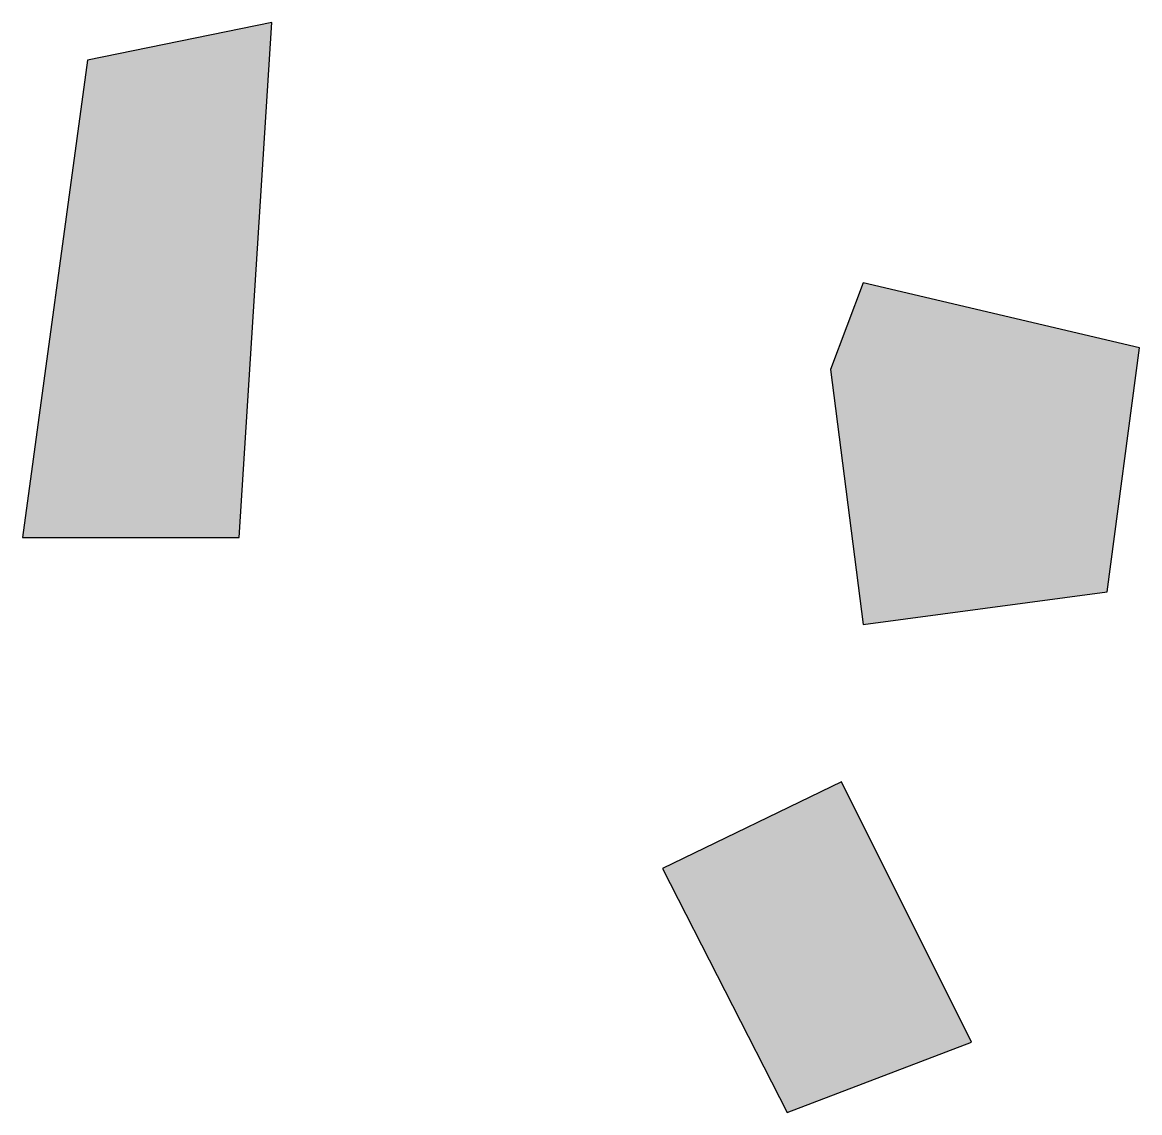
# Model space of a CAD drawing. Header units: millimetres. Extents: x -7200 to 93979, y -9600 to 40920.
# Drawn here: x 8598 to 9121, y 8398 to 8908 of the extents above; entities that cross this region are included whole.
import ezdxf

# ---------------------------------------------------------------- set-up
doc = ezdxf.new("R2010")
doc.units = ezdxf.units.MM
doc.layers.add('ЗАЛИВКА', color=7, linetype='Continuous')
doc.layers.add('ПЛАН', color=7, linetype='Continuous')

msp = doc.modelspace()

# ---------------------------------------------------------------- hatches: boundary and pattern name
at = {"layer": 'ЗАЛИВКА'}
for points in [[(8628.5, 8890.37), (8598.04, 8666.99), (8699.57, 8666.99), (8714.81, 8908.14)], [(8976.27, 8745.68), (8991.5, 8626.38), (9105.73, 8641.61), (9120.96, 8755.84), (8991.5, 8786.3)], [(8897.57, 8512.15), (8955.96, 8397.92), (9042.26, 8430.92), (8981.34, 8552.76)]]:
    msp.add_hatch(color=7, dxfattribs=at).paths.add_polyline_path(points)

# ---------------------------------------------------------------- linework, layer by layer
at = {"layer": 'ПЛАН'}
for points in [[(8628.5, 8890.37), (8598.04, 8666.99), (8699.57, 8666.99), (8714.81, 8908.14)], [(8976.27, 8745.68), (8991.5, 8626.38), (9105.73, 8641.61), (9120.96, 8755.84), (8991.5, 8786.3)], [(8897.57, 8512.15), (8955.96, 8397.92), (9042.26, 8430.92), (8981.34, 8552.76)]]:
    msp.add_lwpolyline(points, close=True, dxfattribs=at)

doc.saveas('drawing.dxf')
